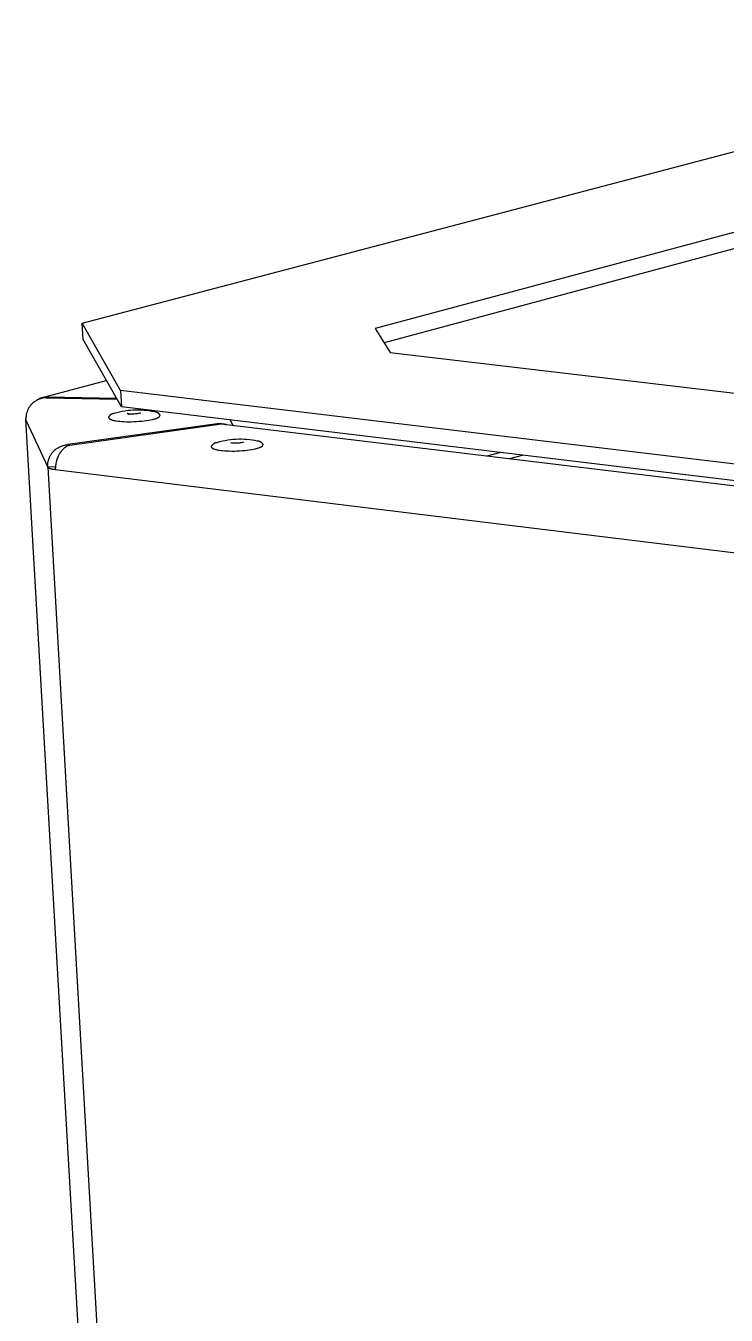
# Model space of a CAD drawing. Header units: millimetres. Extents: x 974 to 5700, y -47 to 3256.
# Drawn here: x 1649.6 to 1771.5, y 1203.7 to 1428.1 of the extents above; entities that cross this region are included whole.
import ezdxf

# ---------------------------------------------------------------- set-up
doc = ezdxf.new("R2010")
doc.units = ezdxf.units.MM
doc.header["$MEASUREMENT"] = 0
doc.layers.add('Domyslna', color=7, linetype='Continuous', true_color=0x000000)
doc.layers.add('Utwórz2D linie widoczne', color=7, linetype='Continuous', true_color=0x000000)

msp = doc.modelspace()

# ---------------------------------------------------------------- linework, layer by layer
at = {"layer": 'Domyslna'}
for p, q in [((1649.63, 1359.45), (1653.42, 1351.29)), ((1653.42, 1351.29), (1693.22, 657.69)), ((1654.75, 1350.85), (1906.59, 1320.09))]:
    msp.add_line(p, q, dxfattribs=at)
at = {"layer": 'Utwórz2D linie widoczne'}
for p, q in [((1659.42, 1376.31), (1856.05, 1428.07)), ((1881.28, 1421.16), (1710.39, 1375.39)), ((1881.4, 1418.48), (1711.95, 1372.93)), ((1666.1, 1364.63), (1659.42, 1376.31)), ((1659.58, 1373.49), (1659.42, 1376.31)), ((1710.39, 1375.39), (1713.01, 1371.26)), ((1666.26, 1361.76), (1659.58, 1373.49)), ((1713.01, 1371.26), (1911.17, 1347.83)), ((1652.51, 1363.43), (1663.62, 1366.39)), ((1666.1, 1364.63), (1666.26, 1361.76)), ((1897.31, 1336.9), (1666.1, 1364.63)), ((1650.23, 1361.75), (1650.17, 1361.64)), ((1650.31, 1361.85), (1650.23, 1361.75)), ((1650.38, 1361.95), (1650.31, 1361.85)), ((1650.46, 1362.05), (1650.38, 1361.95)), ((1650.54, 1362.14), (1650.46, 1362.05)), ((1650.62, 1362.23), (1650.54, 1362.14)), ((1650.71, 1362.32), (1650.62, 1362.23)), ((1650.8, 1362.41), (1650.71, 1362.32)), ((1650.89, 1362.49), (1650.8, 1362.41)), ((1650.99, 1362.57), (1650.89, 1362.49)), ((1651.09, 1362.65), (1650.99, 1362.57)), ((1651.19, 1362.72), (1651.09, 1362.65)), ((1651.29, 1362.79), (1651.19, 1362.72)), ((1651.4, 1362.85), (1651.29, 1362.79)), ((1651.51, 1362.91), (1651.4, 1362.85)), ((1651.62, 1362.97), (1651.51, 1362.91)), ((1651.6, 1362.95), (1651.66, 1363)), ((1651.73, 1363.03), (1651.62, 1362.97)), ((1651.66, 1363), (1651.73, 1363.05)), ((1651.73, 1363.05), (1651.79, 1363.09)), ((1651.84, 1363.08), (1651.73, 1363.03)), ((1651.79, 1363.09), (1651.86, 1363.14)), ((1651.96, 1363.12), (1651.84, 1363.08)), ((1651.86, 1363.14), (1651.93, 1363.18)), ((1651.93, 1363.18), (1651.99, 1363.22)), ((1652.07, 1363.17), (1651.96, 1363.12)), ((1651.99, 1363.22), (1652.06, 1363.26)), ((1652.06, 1363.26), (1652.14, 1363.29)), ((1652.19, 1363.2), (1652.07, 1363.17)), ((1652.14, 1363.29), (1652.21, 1363.32)), ((1652.31, 1363.24), (1652.19, 1363.2)), ((1652.21, 1363.32), (1652.28, 1363.35)), ((1652.28, 1363.35), (1652.36, 1363.38)), ((1652.43, 1363.27), (1652.31, 1363.24)), ((1652.36, 1363.38), (1652.43, 1363.4)), ((1652.43, 1363.4), (1652.51, 1363.43)), ((1652.55, 1363.29), (1652.43, 1363.27)), ((1652.51, 1363.43), (1652.59, 1363.45)), ((1652.68, 1363.32), (1652.55, 1363.29)), ((1652.59, 1363.45), (1652.67, 1363.46)), ((1652.67, 1363.46), (1652.74, 1363.48)), ((1652.8, 1363.33), (1652.68, 1363.32)), ((1652.74, 1363.48), (1652.82, 1363.49)), ((1652.92, 1363.35), (1652.8, 1363.33)), ((1652.82, 1363.49), (1652.9, 1363.5)), ((1652.9, 1363.5), (1652.98, 1363.5)), ((1653.05, 1363.36), (1652.92, 1363.35)), ((1652.98, 1363.5), (1653.06, 1363.51)), ((1653.17, 1363.36), (1653.05, 1363.36)), ((1653.06, 1363.51), (1653.14, 1363.51)), ((1653.14, 1363.51), (1653.22, 1363.51)), ((1653.17, 1363.36), (1665.49, 1363.11)), ((1653.22, 1363.51), (1653.3, 1363.5)), ((1653.3, 1363.5), (1653.38, 1363.49)), ((1653.38, 1363.49), (1653.39, 1363.36)), ((1665.41, 1363.25), (1653.38, 1363.49)), ((1897.43, 1333.94), (1666.26, 1361.76)), ((1649.61, 1359.71), (1649.61, 1359.72)), ((1649.61, 1359.72), (1649.62, 1359.72)), ((1649.61, 1359.7), (1649.61, 1359.71)), ((1649.61, 1359.71), (1649.61, 1359.71)), ((1649.61, 1359.69), (1649.61, 1359.7)), ((1649.61, 1359.7), (1649.61, 1359.7)), ((1649.61, 1359.68), (1649.61, 1359.69)), ((1649.61, 1359.69), (1649.61, 1359.69)), ((1649.61, 1359.67), (1649.61, 1359.68)), ((1649.61, 1359.68), (1649.61, 1359.68)), ((1649.62, 1359.66), (1649.61, 1359.67)), ((1649.61, 1359.67), (1649.61, 1359.67)), ((1649.63, 1359.88), (1649.62, 1359.76)), ((1649.62, 1359.76), (1649.63, 1359.63)), ((1649.62, 1359.73), (1649.62, 1359.74)), ((1649.62, 1359.74), (1649.62, 1359.74)), ((1649.62, 1359.72), (1649.62, 1359.73)), ((1649.62, 1359.73), (1649.62, 1359.73)), ((1649.62, 1359.73), (1649.62, 1359.73)), ((1649.62, 1359.65), (1649.62, 1359.66)), ((1649.62, 1359.66), (1649.62, 1359.66)), ((1649.62, 1359.64), (1649.62, 1359.65)), ((1649.62, 1359.65), (1649.62, 1359.65)), ((1649.62, 1359.65), (1649.62, 1359.65)), ((1649.63, 1359.63), (1649.62, 1359.64)), ((1649.62, 1359.64), (1649.62, 1359.64)), ((1689.21, 672.26), (1649.62, 1359.63)), ((1649.65, 1360.13), (1649.63, 1360)), ((1649.63, 1360), (1649.63, 1359.88)), ((1649.66, 1360.25), (1649.65, 1360.13)), ((1649.68, 1360.37), (1649.66, 1360.25)), ((1649.7, 1360.5), (1649.68, 1360.37)), ((1649.73, 1360.62), (1649.7, 1360.5)), ((1649.77, 1360.74), (1649.73, 1360.62)), ((1649.8, 1360.86), (1649.77, 1360.74)), ((1649.84, 1360.97), (1649.8, 1360.86)), ((1649.89, 1361.09), (1649.84, 1360.97)), ((1649.94, 1361.21), (1649.89, 1361.09)), ((1649.99, 1361.32), (1649.94, 1361.21)), ((1650.04, 1361.43), (1649.99, 1361.32)), ((1650.1, 1361.54), (1650.04, 1361.43)), ((1650.17, 1361.64), (1650.1, 1361.54)), ((1664.06, 1359.97), (1664.08, 1360.01)), ((1664.07, 1359.88), (1664.06, 1359.97)), ((1664.07, 1359.88), (1664.07, 1359.88)), ((1664.07, 1359.88), (1664.07, 1359.87)), ((1664.07, 1359.87), (1664.07, 1359.87)), ((1664.07, 1359.87), (1664.07, 1359.87)), ((1664.07, 1359.87), (1664.07, 1359.86)), ((1664.07, 1359.86), (1664.07, 1359.86)), ((1664.07, 1359.86), (1664.07, 1359.86)), ((1664.07, 1359.86), (1664.07, 1359.85)), ((1664.07, 1359.85), (1664.07, 1359.85)), ((1664.07, 1359.85), (1664.07, 1359.85)), ((1664.07, 1359.85), (1664.07, 1359.85)), ((1664.07, 1359.85), (1664.07, 1359.84)), ((1664.07, 1359.84), (1664.08, 1359.84)), ((1664.08, 1360.01), (1664.09, 1360.04)), ((1664.08, 1359.84), (1664.08, 1359.83)), ((1664.08, 1359.83), (1664.08, 1359.82)), ((1664.08, 1359.82), (1664.08, 1359.82)), ((1664.08, 1359.82), (1664.09, 1359.81)), ((1664.09, 1360.04), (1664.1, 1360.07)), ((1664.09, 1359.81), (1664.09, 1359.81)), ((1664.09, 1359.81), (1664.09, 1359.8)), ((1664.09, 1359.8), (1664.09, 1359.8)), ((1664.09, 1359.8), (1664.1, 1359.79)), ((1664.1, 1360.07), (1664.12, 1360.11)), ((1664.1, 1359.79), (1664.1, 1359.78)), ((1664.1, 1359.78), (1664.11, 1359.78)), ((1664.11, 1359.78), (1664.11, 1359.77)), ((1664.11, 1359.77), (1664.11, 1359.77)), ((1664.11, 1359.77), (1664.12, 1359.76)), ((1664.12, 1360.11), (1664.14, 1360.14)), ((1664.12, 1359.76), (1664.12, 1359.75)), ((1664.12, 1359.75), (1664.13, 1359.75)), ((1664.13, 1359.75), (1664.13, 1359.74)), ((1664.13, 1359.74), (1664.14, 1359.74)), ((1664.14, 1360.14), (1664.16, 1360.17)), ((1664.14, 1359.74), (1664.15, 1359.73)), ((1664.15, 1359.73), (1664.15, 1359.73)), ((1664.15, 1359.73), (1664.16, 1359.72)), ((1664.16, 1360.17), (1664.18, 1360.2)), ((1664.16, 1359.72), (1664.16, 1359.71)), ((1664.16, 1359.71), (1664.18, 1359.7)), ((1664.18, 1360.2), (1664.2, 1360.23)), ((1664.18, 1359.7), (1664.19, 1359.69)), ((1664.19, 1359.69), (1664.21, 1359.68)), ((1664.2, 1360.23), (1664.22, 1360.26)), ((1664.21, 1359.68), (1664.22, 1359.67)), ((1664.22, 1360.26), (1664.24, 1360.29)), ((1664.22, 1359.67), (1664.24, 1359.66)), ((1664.24, 1360.29), (1664.27, 1360.32)), ((1664.24, 1359.66), (1664.26, 1359.65)), ((1664.26, 1359.65), (1664.28, 1359.64)), ((1664.27, 1360.32), (1664.29, 1360.35)), ((1664.28, 1359.64), (1664.3, 1359.63)), ((1664.29, 1360.35), (1664.32, 1360.37)), ((1664.3, 1359.63), (1664.32, 1359.62)), ((1664.32, 1360.37), (1664.34, 1360.4)), ((1664.32, 1359.62), (1664.34, 1359.61)), ((1664.34, 1360.4), (1664.37, 1360.42)), ((1664.34, 1359.61), (1664.38, 1359.59)), ((1664.37, 1360.42), (1664.4, 1360.45)), ((1664.38, 1359.59), (1664.43, 1359.57)), ((1664.4, 1360.45), (1664.43, 1360.47)), ((1664.43, 1360.47), (1664.46, 1360.49)), ((1664.43, 1359.57), (1664.48, 1359.55)), ((1664.46, 1360.49), (1664.49, 1360.51)), ((1664.48, 1359.55), (1664.53, 1359.53)), ((1664.49, 1360.51), (1664.52, 1360.53)), ((1664.52, 1360.53), (1664.55, 1360.55)), ((1664.53, 1359.53), (1664.58, 1359.51)), ((1664.55, 1360.55), (1664.58, 1360.57)), ((1664.58, 1360.57), (1664.61, 1360.58)), ((1664.58, 1359.51), (1664.64, 1359.49)), ((1664.61, 1360.58), (1664.65, 1360.6)), ((1664.64, 1359.49), (1664.7, 1359.47)), ((1664.65, 1360.6), (1664.68, 1360.61)), ((1664.68, 1360.61), (1664.72, 1360.62)), ((1664.7, 1359.47), (1664.76, 1359.46)), ((1664.72, 1360.62), (1664.75, 1360.64)), ((1664.75, 1360.64), (1664.79, 1360.65)), ((1664.76, 1359.46), (1664.9, 1359.43)), ((1664.79, 1360.65), (1664.82, 1360.66)), ((1664.82, 1360.66), (1664.86, 1360.66)), ((1664.86, 1360.66), (1664.89, 1360.67)), ((1664.89, 1360.67), (1664.93, 1360.68)), ((1664.9, 1359.43), (1665.04, 1359.4)), ((1664.93, 1360.68), (1664.97, 1360.68)), ((1664.97, 1360.68), (1665, 1360.68)), ((1665, 1360.68), (1665.46, 1360.81)), ((1665.46, 1360.81), (1665.93, 1360.93)), ((1665.93, 1360.93), (1666.39, 1361.03)), ((1666.39, 1361.03), (1666.86, 1361.11)), ((1666.86, 1361.11), (1667.34, 1361.18)), ((1667.29, 1360.65), (1667.28, 1360.65)), ((1667.28, 1360.65), (1667.28, 1360.65)), ((1667.28, 1360.65), (1667.28, 1360.65)), ((1667.28, 1360.65), (1667.28, 1360.65)), ((1667.28, 1360.65), (1667.28, 1360.65)), ((1667.28, 1360.65), (1667.28, 1360.65)), ((1667.28, 1360.65), (1667.28, 1360.65)), ((1667.28, 1360.65), (1667.28, 1360.65)), ((1667.28, 1360.65), (1667.28, 1360.65)), ((1667.28, 1360.65), (1667.28, 1360.65)), ((1667.28, 1360.65), (1667.28, 1360.65)), ((1667.28, 1360.65), (1667.29, 1360.65)), ((1667.3, 1360.65), (1667.29, 1360.65)), ((1667.29, 1360.65), (1667.29, 1360.65)), ((1667.29, 1360.65), (1667.29, 1360.65)), ((1667.29, 1360.65), (1667.31, 1360.65)), ((1667.31, 1360.64), (1667.3, 1360.65)), ((1667.31, 1360.65), (1667.36, 1360.64)), ((1667.32, 1360.64), (1667.31, 1360.64)), ((1667.33, 1360.63), (1667.32, 1360.64)), ((1667.34, 1360.62), (1667.33, 1360.63)), ((1667.34, 1361.18), (1667.81, 1361.23)), ((1667.36, 1360.62), (1667.34, 1360.62)), ((1667.36, 1360.64), (1667.43, 1360.62)), ((1667.37, 1360.61), (1667.36, 1360.62)), ((1667.39, 1360.6), (1667.37, 1360.61)), ((1667.41, 1360.58), (1667.39, 1360.6)), ((1667.43, 1360.57), (1667.41, 1360.58)), ((1667.43, 1360.62), (1667.47, 1360.62)), ((1667.45, 1360.56), (1667.43, 1360.57)), ((1667.47, 1360.54), (1667.45, 1360.56)), ((1667.47, 1360.62), (1667.51, 1360.61)), ((1667.49, 1360.52), (1667.47, 1360.54)), ((1667.51, 1360.5), (1667.49, 1360.52)), ((1667.51, 1360.61), (1667.71, 1360.59)), ((1667.52, 1360.49), (1667.51, 1360.5)), ((1667.54, 1360.47), (1667.52, 1360.49)), ((1667.56, 1360.45), (1667.54, 1360.47)), ((1667.58, 1360.43), (1667.56, 1360.45)), ((1667.59, 1360.41), (1667.58, 1360.43)), ((1667.61, 1360.39), (1667.59, 1360.41)), ((1667.71, 1360.59), (1667.9, 1360.58)), ((1667.81, 1361.23), (1668.29, 1361.26)), ((1667.9, 1360.58), (1668.1, 1360.58)), ((1668.1, 1360.58), (1668.29, 1360.58)), ((1668.29, 1361.26), (1668.76, 1361.28)), ((1668.29, 1360.58), (1668.49, 1360.59)), ((1668.49, 1360.59), (1668.68, 1360.6)), ((1668.68, 1360.6), (1668.88, 1360.62)), ((1668.76, 1361.28), (1669.24, 1361.28)), ((1668.88, 1360.62), (1669.07, 1360.64)), ((1669.07, 1360.64), (1669.27, 1360.68)), ((1669.24, 1361.28), (1669.72, 1361.26)), ((1669.27, 1360.68), (1669.46, 1360.71)), ((1669.46, 1360.71), (1669.65, 1360.76)), ((1669.72, 1361.26), (1670.2, 1361.23)), ((1670.2, 1361.23), (1670.67, 1361.18)), ((1670.62, 1359.4), (1671, 1359.46)), ((1670.67, 1361.18), (1671.09, 1361.12)), ((1671, 1359.46), (1671.34, 1359.52)), ((1671.09, 1361.12), (1671.51, 1361.05)), ((1671.34, 1359.52), (1671.64, 1359.59)), ((1671.51, 1361.05), (1671.92, 1360.97)), ((1671.64, 1359.59), (1671.78, 1359.62)), ((1671.78, 1359.62), (1671.91, 1359.65)), ((1671.91, 1359.65), (1672.02, 1359.68)), ((1671.92, 1360.97), (1671.96, 1360.97)), ((1671.96, 1360.97), (1672, 1360.97)), ((1672, 1360.97), (1672.03, 1360.97)), ((1672.02, 1359.68), (1672.13, 1359.72)), ((1672.03, 1360.97), (1672.07, 1360.96)), ((1672.07, 1360.96), (1672.11, 1360.96)), ((1672.11, 1360.96), (1672.15, 1360.95)), ((1672.13, 1359.72), (1672.23, 1359.75)), ((1672.15, 1360.95), (1672.18, 1360.94)), ((1672.18, 1360.94), (1672.22, 1360.93)), ((1672.22, 1360.93), (1672.26, 1360.92)), ((1672.23, 1359.75), (1672.33, 1359.78)), ((1672.26, 1360.92), (1672.29, 1360.91)), ((1672.29, 1360.91), (1672.33, 1360.9)), ((1672.33, 1360.9), (1672.37, 1360.88)), ((1672.33, 1359.78), (1672.42, 1359.82)), ((1672.37, 1360.88), (1672.4, 1360.87)), ((1672.4, 1360.87), (1672.43, 1360.85)), ((1672.42, 1359.82), (1672.47, 1359.84)), ((1672.43, 1360.85), (1672.47, 1360.83)), ((1672.47, 1360.83), (1672.5, 1360.81)), ((1672.47, 1359.84), (1672.51, 1359.86)), ((1672.5, 1360.81), (1672.53, 1360.79)), ((1672.51, 1359.86), (1672.55, 1359.87)), ((1672.53, 1360.79), (1672.57, 1360.77)), ((1672.55, 1359.87), (1672.59, 1359.89)), ((1672.57, 1360.77), (1672.6, 1360.75)), ((1672.59, 1359.89), (1672.63, 1359.91)), ((1672.6, 1360.75), (1672.63, 1360.73)), ((1672.63, 1360.73), (1672.66, 1360.7)), ((1672.63, 1359.91), (1672.66, 1359.93)), ((1672.66, 1360.7), (1672.68, 1360.68)), ((1672.66, 1359.93), (1672.69, 1359.95)), ((1672.68, 1360.68), (1672.71, 1360.65)), ((1672.69, 1359.95), (1672.73, 1359.97)), ((1672.71, 1360.65), (1672.74, 1360.62)), ((1672.73, 1359.97), (1672.76, 1359.99)), ((1672.74, 1360.62), (1672.76, 1360.6)), ((1672.76, 1360.6), (1672.79, 1360.57)), ((1672.76, 1359.99), (1672.77, 1360)), ((1672.77, 1360), (1672.78, 1360.01)), ((1672.78, 1360.01), (1672.8, 1360.02)), ((1672.79, 1360.57), (1672.81, 1360.54)), ((1672.8, 1360.02), (1672.81, 1360.03)), ((1672.81, 1360.54), (1672.84, 1360.51)), ((1672.81, 1360.03), (1672.82, 1360.04)), ((1672.82, 1360.04), (1672.83, 1360.05)), ((1672.83, 1360.05), (1672.84, 1360.06)), ((1672.84, 1360.51), (1672.86, 1360.47)), ((1672.84, 1360.06), (1672.85, 1360.07)), ((1672.85, 1360.07), (1672.86, 1360.08)), ((1672.86, 1360.47), (1672.88, 1360.44)), ((1672.86, 1360.08), (1672.87, 1360.09)), ((1672.87, 1360.09), (1672.88, 1360.1)), ((1672.88, 1360.44), (1672.9, 1360.41)), ((1672.88, 1360.1), (1672.89, 1360.11)), ((1672.88, 1360.1), (1672.88, 1360.1)), ((1672.89, 1360.11), (1672.9, 1360.12)), ((1672.89, 1360.11), (1672.89, 1360.11)), ((1672.9, 1360.41), (1672.92, 1360.38)), ((1672.9, 1360.12), (1672.9, 1360.13)), ((1672.9, 1360.13), (1672.91, 1360.13)), ((1672.9, 1360.12), (1672.9, 1360.12)), ((1672.91, 1360.14), (1672.91, 1360.15)), ((1672.91, 1360.15), (1672.92, 1360.15)), ((1672.91, 1360.13), (1672.91, 1360.14)), ((1672.91, 1360.14), (1672.91, 1360.14)), ((1672.92, 1360.38), (1672.93, 1360.34)), ((1672.92, 1360.16), (1672.92, 1360.17)), ((1672.92, 1360.17), (1672.93, 1360.17)), ((1672.92, 1360.15), (1672.92, 1360.16)), ((1672.92, 1360.16), (1672.92, 1360.16)), ((1672.93, 1360.34), (1672.94, 1360.25)), ((1672.93, 1360.19), (1672.93, 1360.2)), ((1672.93, 1360.2), (1672.94, 1360.2)), ((1672.93, 1360.18), (1672.93, 1360.19)), ((1672.93, 1360.19), (1672.93, 1360.19)), ((1672.93, 1360.17), (1672.93, 1360.18)), ((1672.93, 1360.18), (1672.93, 1360.18)), ((1672.94, 1360.24), (1672.94, 1360.25)), ((1672.94, 1360.23), (1672.94, 1360.24)), ((1672.94, 1360.24), (1672.94, 1360.24)), ((1672.94, 1360.22), (1672.94, 1360.23)), ((1672.94, 1360.23), (1672.94, 1360.23)), ((1672.94, 1360.21), (1672.94, 1360.22)), ((1672.94, 1360.22), (1672.94, 1360.22)), ((1672.94, 1360.2), (1672.94, 1360.21)), ((1672.94, 1360.21), (1672.94, 1360.21)), ((1685.16, 1359.49), (1685.62, 1358.58)), ((1682.92, 1358.85), (1656.93, 1355.2)), ((1657.25, 1355.09), (1683.24, 1358.74)), ((1665.04, 1359.4), (1665.18, 1359.37)), ((1665.18, 1359.37), (1665.34, 1359.34)), ((1665.34, 1359.34), (1665.66, 1359.3)), ((1665.66, 1359.3), (1665.98, 1359.26)), ((1665.98, 1359.26), (1666.33, 1359.24)), ((1666.33, 1359.24), (1666.71, 1359.21)), ((1666.71, 1359.21), (1667.11, 1359.2)), ((1667.11, 1359.2), (1667.54, 1359.19)), ((1667.54, 1359.19), (1667.99, 1359.2)), ((1667.99, 1359.2), (1668.44, 1359.21)), ((1668.44, 1359.21), (1668.9, 1359.23)), ((1668.9, 1359.23), (1669.36, 1359.26)), ((1669.36, 1359.26), (1669.8, 1359.3)), ((1669.8, 1359.3), (1670.22, 1359.35)), ((1670.22, 1359.35), (1670.62, 1359.4)), ((1682.92, 1358.85), (1683.04, 1358.86)), ((1682.93, 1358.7), (1682.92, 1358.85)), ((1683.04, 1358.86), (1683.16, 1358.87)), ((1683.16, 1358.87), (1683.28, 1358.87)), ((1683.33, 1358.76), (1683.24, 1358.74)), ((1683.28, 1358.87), (1683.4, 1358.87)), ((1683.42, 1358.77), (1683.33, 1358.76)), ((1683.4, 1358.87), (1683.52, 1358.87)), ((1683.51, 1358.78), (1683.42, 1358.77)), ((1683.6, 1358.78), (1683.51, 1358.78)), ((1683.52, 1358.87), (1683.64, 1358.86)), ((1683.69, 1358.79), (1683.6, 1358.78)), ((1683.64, 1358.86), (1683.76, 1358.84)), ((1683.78, 1358.79), (1683.69, 1358.79)), ((1683.76, 1358.84), (1683.88, 1358.83)), ((1683.87, 1358.78), (1683.78, 1358.79)), ((1683.96, 1358.78), (1683.87, 1358.78)), ((1683.88, 1358.83), (1684, 1358.81)), ((1684.05, 1358.77), (1683.96, 1358.78)), ((1684, 1358.81), (1684.12, 1358.78)), ((1684.05, 1358.77), (1916.08, 1330.81)), ((1684.12, 1358.78), (1684.24, 1358.75)), ((1684.24, 1358.74), (1684.17, 1358.75)), ((1684.24, 1358.75), (1684.36, 1358.72)), ((1684.32, 1358.72), (1684.24, 1358.74)), ((1684.4, 1358.7), (1684.32, 1358.72)), ((1684.36, 1358.72), (1684.47, 1358.68)), ((1684.47, 1358.68), (1684.4, 1358.7)), ((1655.68, 1354.9), (1655.8, 1354.95)), ((1655.8, 1354.95), (1655.92, 1355)), ((1655.92, 1355), (1656.04, 1355.04)), ((1656.04, 1355.04), (1656.17, 1355.07)), ((1656.17, 1355.07), (1656.29, 1355.11)), ((1656.29, 1355.11), (1656.42, 1355.13)), ((1656.42, 1355.13), (1656.55, 1355.16)), ((1656.55, 1355.16), (1656.67, 1355.17)), ((1656.67, 1355.17), (1656.8, 1355.19)), ((1656.83, 1354.94), (1656.77, 1354.91)), ((1656.8, 1355.19), (1656.93, 1355.2)), ((1656.89, 1354.97), (1656.83, 1354.94)), ((1656.95, 1354.99), (1656.89, 1354.97)), ((1656.93, 1355.2), (1656.94, 1354.99)), ((1657.01, 1355.02), (1656.95, 1354.99)), ((1657.07, 1355.04), (1657.01, 1355.02)), ((1657.13, 1355.06), (1657.07, 1355.04)), ((1657.19, 1355.08), (1657.13, 1355.06)), ((1657.25, 1355.09), (1657.19, 1355.08)), ((1681.95, 1354.92), (1681.97, 1354.95)), ((1681.97, 1354.95), (1681.98, 1354.99)), ((1681.98, 1354.99), (1682, 1355.02)), ((1682, 1355.02), (1682.02, 1355.05)), ((1682.02, 1355.05), (1682.04, 1355.08)), ((1682.04, 1355.08), (1682.06, 1355.12)), ((1682.06, 1355.12), (1682.08, 1355.15)), ((1682.08, 1355.15), (1682.1, 1355.18)), ((1682.1, 1355.18), (1682.12, 1355.21)), ((1682.12, 1355.21), (1682.15, 1355.23)), ((1682.15, 1355.23), (1682.17, 1355.26)), ((1682.17, 1355.26), (1682.2, 1355.29)), ((1682.2, 1355.29), (1682.22, 1355.31)), ((1682.22, 1355.31), (1682.25, 1355.34)), ((1682.25, 1355.34), (1682.28, 1355.36)), ((1682.28, 1355.36), (1682.31, 1355.39)), ((1682.31, 1355.39), (1682.34, 1355.41)), ((1682.34, 1355.41), (1682.37, 1355.43)), ((1682.37, 1355.43), (1682.4, 1355.45)), ((1682.4, 1355.45), (1682.44, 1355.47)), ((1682.44, 1355.47), (1682.47, 1355.49)), ((1682.47, 1355.49), (1682.5, 1355.5)), ((1682.5, 1355.5), (1682.54, 1355.52)), ((1682.54, 1355.52), (1682.57, 1355.53)), ((1682.57, 1355.53), (1682.61, 1355.54)), ((1682.61, 1355.54), (1682.64, 1355.56)), ((1682.64, 1355.56), (1682.68, 1355.57)), ((1682.68, 1355.57), (1682.71, 1355.58)), ((1682.71, 1355.58), (1682.75, 1355.58)), ((1682.75, 1355.58), (1682.79, 1355.59)), ((1682.79, 1355.59), (1682.82, 1355.6)), ((1682.82, 1355.6), (1682.86, 1355.6)), ((1682.86, 1355.6), (1682.9, 1355.6)), ((1682.9, 1355.6), (1683.36, 1355.73)), ((1683.36, 1355.73), (1683.82, 1355.85)), ((1683.82, 1355.85), (1684.29, 1355.95)), ((1684.29, 1355.95), (1684.76, 1356.03)), ((1684.76, 1356.03), (1685.24, 1356.1)), ((1685.23, 1355.55), (1685.41, 1355.52)), ((1685.24, 1356.1), (1685.71, 1356.14)), ((1685.41, 1355.52), (1685.61, 1355.5)), ((1685.61, 1355.5), (1685.8, 1355.49)), ((1685.71, 1356.14), (1686.19, 1356.18)), ((1685.8, 1355.49), (1686, 1355.49)), ((1686, 1355.49), (1686.2, 1355.49)), ((1686.19, 1356.18), (1686.67, 1356.19)), ((1686.2, 1355.49), (1686.39, 1355.49)), ((1686.39, 1355.49), (1686.59, 1355.51)), ((1686.59, 1355.51), (1686.78, 1355.53)), ((1686.67, 1356.19), (1687.15, 1356.19)), ((1686.78, 1355.53), (1686.98, 1355.55)), ((1686.98, 1355.55), (1687.17, 1355.58)), ((1687.15, 1356.19), (1687.62, 1356.18)), ((1687.17, 1355.58), (1687.36, 1355.62)), ((1687.36, 1355.62), (1687.55, 1355.67)), ((1687.62, 1356.18), (1688.1, 1356.15)), ((1688.1, 1356.15), (1688.58, 1356.1)), ((1688.58, 1356.1), (1688.99, 1356.04)), ((1688.99, 1356.04), (1689.41, 1355.97)), ((1689.41, 1355.97), (1689.82, 1355.89)), ((1689.82, 1355.89), (1689.86, 1355.89)), ((1689.86, 1355.89), (1689.9, 1355.89)), ((1689.9, 1355.89), (1689.94, 1355.88)), ((1689.94, 1355.88), (1689.98, 1355.88)), ((1689.98, 1355.88), (1690.02, 1355.87)), ((1690.02, 1355.87), (1690.05, 1355.87)), ((1690.05, 1355.87), (1690.09, 1355.86)), ((1690.09, 1355.86), (1690.13, 1355.85)), ((1690.13, 1355.85), (1690.17, 1355.84)), ((1690.17, 1355.84), (1690.2, 1355.83)), ((1690.2, 1355.83), (1690.24, 1355.81)), ((1690.24, 1355.81), (1690.28, 1355.8)), ((1690.28, 1355.8), (1690.31, 1355.78)), ((1690.31, 1355.78), (1690.35, 1355.77)), ((1690.35, 1355.77), (1690.38, 1355.75)), ((1690.38, 1355.75), (1690.42, 1355.73)), ((1690.42, 1355.73), (1690.45, 1355.71)), ((1690.45, 1355.71), (1690.48, 1355.69)), ((1690.48, 1355.69), (1690.51, 1355.66)), ((1690.51, 1355.66), (1690.54, 1355.64)), ((1690.54, 1355.64), (1690.57, 1355.62)), ((1690.57, 1355.62), (1690.6, 1355.59)), ((1690.6, 1355.59), (1690.63, 1355.56)), ((1690.63, 1355.56), (1690.66, 1355.54)), ((1690.66, 1355.54), (1690.68, 1355.51)), ((1690.68, 1355.51), (1690.71, 1355.48)), ((1690.71, 1355.48), (1690.73, 1355.45)), ((1690.72, 1354.92), (1690.73, 1354.93)), ((1690.73, 1355.45), (1690.76, 1355.42)), ((1690.73, 1354.93), (1690.74, 1354.94)), ((1690.74, 1354.94), (1690.75, 1354.95)), ((1690.75, 1354.95), (1690.77, 1354.96)), ((1690.76, 1355.42), (1690.78, 1355.38)), ((1690.77, 1354.96), (1690.78, 1354.97)), ((1690.78, 1355.38), (1690.8, 1355.35)), ((1690.78, 1354.98), (1690.79, 1354.99)), ((1690.78, 1354.97), (1690.78, 1354.98)), ((1690.79, 1354.99), (1690.8, 1355)), ((1690.8, 1355.35), (1690.82, 1355.32)), ((1690.8, 1355), (1690.81, 1355.01)), ((1690.81, 1355.01), (1690.81, 1355.02)), ((1690.81, 1355.02), (1690.82, 1355.02)), ((1690.81, 1355.01), (1690.81, 1355.01)), ((1690.82, 1355.32), (1690.84, 1355.28)), ((1690.82, 1355.03), (1690.83, 1355.04)), ((1690.82, 1355.02), (1690.82, 1355.03)), ((1690.82, 1355.03), (1690.82, 1355.03)), ((1690.83, 1355.04), (1690.83, 1355.05)), ((1690.83, 1355.05), (1690.84, 1355.05)), ((1690.83, 1355.04), (1690.83, 1355.04)), ((1690.84, 1355.28), (1690.86, 1355.25)), ((1690.84, 1355.06), (1690.84, 1355.07)), ((1690.84, 1355.07), (1690.85, 1355.07)), ((1690.84, 1355.05), (1690.84, 1355.06)), ((1690.84, 1355.06), (1690.84, 1355.06)), ((1690.85, 1355.09), (1690.85, 1355.1)), ((1690.85, 1355.1), (1690.86, 1355.1)), ((1690.85, 1355.08), (1690.85, 1355.09)), ((1690.85, 1355.09), (1690.85, 1355.09)), ((1690.85, 1355.07), (1690.85, 1355.08)), ((1690.85, 1355.08), (1690.85, 1355.08)), ((1690.86, 1355.25), (1690.86, 1355.15)), ((1690.86, 1355.14), (1690.86, 1355.15)), ((1690.86, 1355.15), (1690.86, 1355.15)), ((1690.86, 1355.13), (1690.86, 1355.14)), ((1690.86, 1355.14), (1690.86, 1355.14)), ((1690.86, 1355.12), (1690.86, 1355.13)), ((1690.86, 1355.13), (1690.86, 1355.13)), ((1690.86, 1355.11), (1690.86, 1355.12)), ((1690.86, 1355.12), (1690.86, 1355.12)), ((1690.86, 1355.1), (1690.86, 1355.11)), ((1690.86, 1355.11), (1690.86, 1355.11)), ((1653.58, 1352.57), (1653.62, 1352.69)), ((1653.62, 1352.69), (1653.66, 1352.82)), ((1653.66, 1352.82), (1653.71, 1352.94)), ((1653.71, 1352.94), (1653.76, 1353.05)), ((1653.76, 1353.05), (1653.82, 1353.17)), ((1653.82, 1353.17), (1653.88, 1353.28)), ((1653.88, 1353.28), (1653.95, 1353.4)), ((1653.95, 1353.4), (1654.01, 1353.51)), ((1654.01, 1353.51), (1654.09, 1353.61)), ((1654.09, 1353.61), (1654.16, 1353.72)), ((1654.16, 1353.72), (1654.24, 1353.82)), ((1654.24, 1353.82), (1654.33, 1353.92)), ((1654.33, 1353.92), (1654.41, 1354.02)), ((1654.41, 1354.02), (1654.5, 1354.11)), ((1654.5, 1354.11), (1654.6, 1354.2)), ((1654.6, 1354.2), (1654.69, 1354.29)), ((1654.69, 1354.29), (1654.79, 1354.37)), ((1654.79, 1354.37), (1654.89, 1354.45)), ((1654.89, 1354.45), (1655, 1354.53)), ((1655, 1354.53), (1655.11, 1354.6)), ((1655.09, 1352.82), (1655.03, 1352.65)), ((1655.16, 1352.98), (1655.09, 1352.82)), ((1655.11, 1354.6), (1655.22, 1354.67)), ((1655.19, 1353.06), (1655.16, 1352.98)), ((1655.23, 1353.14), (1655.19, 1353.06)), ((1655.22, 1354.67), (1655.33, 1354.73)), ((1655.26, 1353.22), (1655.23, 1353.14)), ((1655.3, 1353.3), (1655.26, 1353.22)), ((1655.34, 1353.38), (1655.3, 1353.3)), ((1655.33, 1354.73), (1655.44, 1354.79)), ((1655.38, 1353.46), (1655.34, 1353.38)), ((1655.43, 1353.54), (1655.38, 1353.46)), ((1655.47, 1353.61), (1655.43, 1353.54)), ((1655.44, 1354.79), (1655.56, 1354.85)), ((1655.51, 1353.68), (1655.47, 1353.61)), ((1655.56, 1353.75), (1655.51, 1353.68)), ((1655.56, 1354.85), (1655.68, 1354.9)), ((1655.6, 1353.82), (1655.56, 1353.75)), ((1655.64, 1353.88), (1655.6, 1353.82)), ((1655.69, 1353.95), (1655.64, 1353.88)), ((1655.74, 1354.01), (1655.69, 1353.95)), ((1655.79, 1354.08), (1655.74, 1354.01)), ((1655.84, 1354.14), (1655.79, 1354.08)), ((1655.89, 1354.2), (1655.84, 1354.14)), ((1655.94, 1354.26), (1655.89, 1354.2)), ((1656, 1354.32), (1655.94, 1354.26)), ((1656.05, 1354.38), (1656, 1354.32)), ((1656.11, 1354.43), (1656.05, 1354.38)), ((1656.17, 1354.49), (1656.11, 1354.43)), ((1656.23, 1354.54), (1656.17, 1354.49)), ((1656.29, 1354.59), (1656.23, 1354.54)), ((1656.35, 1354.64), (1656.29, 1354.59)), ((1656.4, 1354.68), (1656.35, 1354.64)), ((1656.46, 1354.73), (1656.4, 1354.68)), ((1656.52, 1354.77), (1656.46, 1354.73)), ((1656.58, 1354.81), (1656.52, 1354.77)), ((1656.65, 1354.84), (1656.58, 1354.81)), ((1656.71, 1354.88), (1656.65, 1354.84)), ((1656.77, 1354.91), (1656.71, 1354.88)), ((1681.94, 1354.88), (1681.95, 1354.92)), ((1681.94, 1354.79), (1681.94, 1354.88)), ((1681.94, 1354.79), (1681.94, 1354.78)), ((1681.94, 1354.78), (1681.94, 1354.78)), ((1681.94, 1354.78), (1681.94, 1354.78)), ((1681.94, 1354.78), (1681.95, 1354.77)), ((1681.95, 1354.77), (1681.95, 1354.77)), ((1681.95, 1354.77), (1681.95, 1354.77)), ((1681.95, 1354.77), (1681.95, 1354.77)), ((1681.95, 1354.77), (1681.95, 1354.76)), ((1681.95, 1354.76), (1681.95, 1354.76)), ((1681.95, 1354.76), (1681.95, 1354.76)), ((1681.95, 1354.76), (1681.95, 1354.75)), ((1681.95, 1354.75), (1681.95, 1354.75)), ((1681.95, 1354.75), (1681.95, 1354.74)), ((1681.95, 1354.74), (1681.95, 1354.74)), ((1681.95, 1354.74), (1681.96, 1354.73)), ((1681.96, 1354.73), (1681.96, 1354.73)), ((1681.96, 1354.73), (1681.96, 1354.72)), ((1681.96, 1354.72), (1681.96, 1354.71)), ((1681.96, 1354.71), (1681.97, 1354.71)), ((1681.97, 1354.71), (1681.97, 1354.7)), ((1681.97, 1354.7), (1681.97, 1354.7)), ((1681.97, 1354.7), (1681.98, 1354.69)), ((1681.98, 1354.69), (1681.98, 1354.68)), ((1681.98, 1354.68), (1681.99, 1354.68)), ((1681.99, 1354.68), (1681.99, 1354.67)), ((1681.99, 1354.67), (1682, 1354.67)), ((1682, 1354.67), (1682, 1354.66)), ((1682, 1354.66), (1682.01, 1354.66)), ((1682.01, 1354.66), (1682.01, 1354.65)), ((1682.01, 1354.65), (1682.02, 1354.64)), ((1682.02, 1354.64), (1682.02, 1354.64)), ((1682.02, 1354.64), (1682.03, 1354.63)), ((1682.03, 1354.63), (1682.03, 1354.63)), ((1682.03, 1354.63), (1682.04, 1354.62)), ((1682.04, 1354.62), (1682.06, 1354.61)), ((1682.06, 1354.61), (1682.07, 1354.6)), ((1682.07, 1354.6), (1682.08, 1354.59)), ((1682.08, 1354.59), (1682.1, 1354.58)), ((1682.1, 1354.58), (1682.12, 1354.56)), ((1682.12, 1354.56), (1682.14, 1354.55)), ((1682.14, 1354.55), (1682.15, 1354.54)), ((1682.15, 1354.54), (1682.17, 1354.53)), ((1682.17, 1354.53), (1682.19, 1354.52)), ((1682.19, 1354.52), (1682.22, 1354.51)), ((1682.22, 1354.51), (1682.26, 1354.49)), ((1682.26, 1354.49), (1682.31, 1354.47)), ((1682.31, 1354.47), (1682.36, 1354.45)), ((1682.36, 1354.45), (1682.41, 1354.43)), ((1682.41, 1354.43), (1682.47, 1354.41)), ((1682.47, 1354.41), (1682.53, 1354.39)), ((1682.53, 1354.39), (1682.59, 1354.38)), ((1682.59, 1354.38), (1682.65, 1354.36)), ((1682.65, 1354.36), (1682.78, 1354.33)), ((1682.78, 1354.33), (1682.93, 1354.29)), ((1682.93, 1354.29), (1683.08, 1354.27)), ((1683.08, 1354.27), (1683.23, 1354.24)), ((1683.23, 1354.24), (1683.56, 1354.2)), ((1683.56, 1354.2), (1683.88, 1354.16)), ((1683.88, 1354.16), (1684.23, 1354.13)), ((1684.23, 1354.13), (1684.61, 1354.11)), ((1684.61, 1354.11), (1685.02, 1354.1)), ((1685.02, 1354.1), (1685.45, 1354.09)), ((1685.45, 1354.09), (1685.9, 1354.09)), ((1685.9, 1354.09), (1686.36, 1354.11)), ((1686.36, 1354.11), (1686.82, 1354.13)), ((1686.82, 1354.13), (1687.28, 1354.16)), ((1687.28, 1354.16), (1687.72, 1354.2)), ((1687.72, 1354.2), (1688.15, 1354.25)), ((1688.15, 1354.25), (1688.55, 1354.3)), ((1688.55, 1354.3), (1688.92, 1354.36)), ((1688.92, 1354.36), (1689.26, 1354.42)), ((1689.26, 1354.42), (1689.57, 1354.49)), ((1689.57, 1354.49), (1689.71, 1354.52)), ((1689.71, 1354.52), (1689.84, 1354.56)), ((1689.84, 1354.56), (1689.95, 1354.59)), ((1689.95, 1354.59), (1690.06, 1354.62)), ((1690.06, 1354.62), (1690.16, 1354.65)), ((1690.16, 1354.65), (1690.26, 1354.69)), ((1690.26, 1354.69), (1690.35, 1354.72)), ((1690.35, 1354.72), (1690.39, 1354.74)), ((1690.39, 1354.74), (1690.43, 1354.76)), ((1690.43, 1354.76), (1690.47, 1354.78)), ((1690.47, 1354.78), (1690.51, 1354.8)), ((1690.51, 1354.8), (1690.55, 1354.82)), ((1690.55, 1354.82), (1690.58, 1354.84)), ((1690.58, 1354.84), (1690.62, 1354.85)), ((1690.62, 1354.85), (1690.65, 1354.87)), ((1690.65, 1354.87), (1690.68, 1354.89)), ((1690.68, 1354.89), (1690.69, 1354.9)), ((1690.69, 1354.9), (1690.71, 1354.91)), ((1690.71, 1354.91), (1690.72, 1354.92)), ((1729.9, 1353.24), (1732.07, 1353.84)), ((1733.84, 1352.77), (1736.01, 1353.37)), ((1653.41, 1351.55), (1653.42, 1351.68)), ((1653.41, 1351.42), (1653.41, 1351.55)), ((1653.42, 1351.29), (1653.41, 1351.42)), ((1653.42, 1351.68), (1653.43, 1351.81)), ((1654.77, 1351.37), (1653.42, 1351.29)), ((1653.47, 1351.25), (1653.42, 1351.29)), ((1653.43, 1351.81), (1653.44, 1351.94)), ((1653.44, 1351.94), (1653.46, 1352.07)), ((1653.46, 1352.07), (1653.48, 1352.19)), ((1653.52, 1351.21), (1653.47, 1351.25)), ((1653.48, 1352.19), (1653.51, 1352.32)), ((1653.51, 1352.32), (1653.54, 1352.45)), ((1653.58, 1351.17), (1653.52, 1351.21)), ((1653.54, 1352.45), (1653.58, 1352.57)), ((1653.64, 1351.13), (1653.58, 1351.17)), ((1653.7, 1351.1), (1653.64, 1351.13)), ((1653.76, 1351.07), (1653.7, 1351.1)), ((1653.82, 1351.04), (1653.76, 1351.07)), ((1653.88, 1351.01), (1653.82, 1351.04)), ((1653.94, 1350.98), (1653.88, 1351.01)), ((1654.01, 1350.96), (1653.94, 1350.98)), ((1654.07, 1350.94), (1654.01, 1350.96)), ((1654.14, 1350.92), (1654.07, 1350.94)), ((1654.2, 1350.9), (1654.14, 1350.92)), ((1654.27, 1350.89), (1654.2, 1350.9)), ((1654.34, 1350.88), (1654.27, 1350.89)), ((1654.41, 1350.87), (1654.34, 1350.88)), ((1654.47, 1350.86), (1654.41, 1350.87)), ((1654.54, 1350.85), (1654.47, 1350.86)), ((1654.61, 1350.85), (1654.54, 1350.85)), ((1654.68, 1350.85), (1654.61, 1350.85)), ((1654.75, 1350.85), (1654.68, 1350.85)), ((1654.76, 1351.22), (1654.75, 1351.03)), ((1654.75, 1351.03), (1654.75, 1350.85)), ((1654.77, 1351.4), (1654.76, 1351.22)), ((1654.79, 1351.59), (1654.77, 1351.4)), ((1654.82, 1351.77), (1654.79, 1351.59)), ((1654.85, 1351.95), (1654.82, 1351.77)), ((1654.89, 1352.13), (1654.85, 1351.95)), ((1654.93, 1352.31), (1654.89, 1352.13)), ((1654.98, 1352.48), (1654.93, 1352.31)), ((1655.03, 1352.65), (1654.98, 1352.48))]:
    msp.add_line(p, q, dxfattribs=at)

doc.saveas('drawing.dxf')
